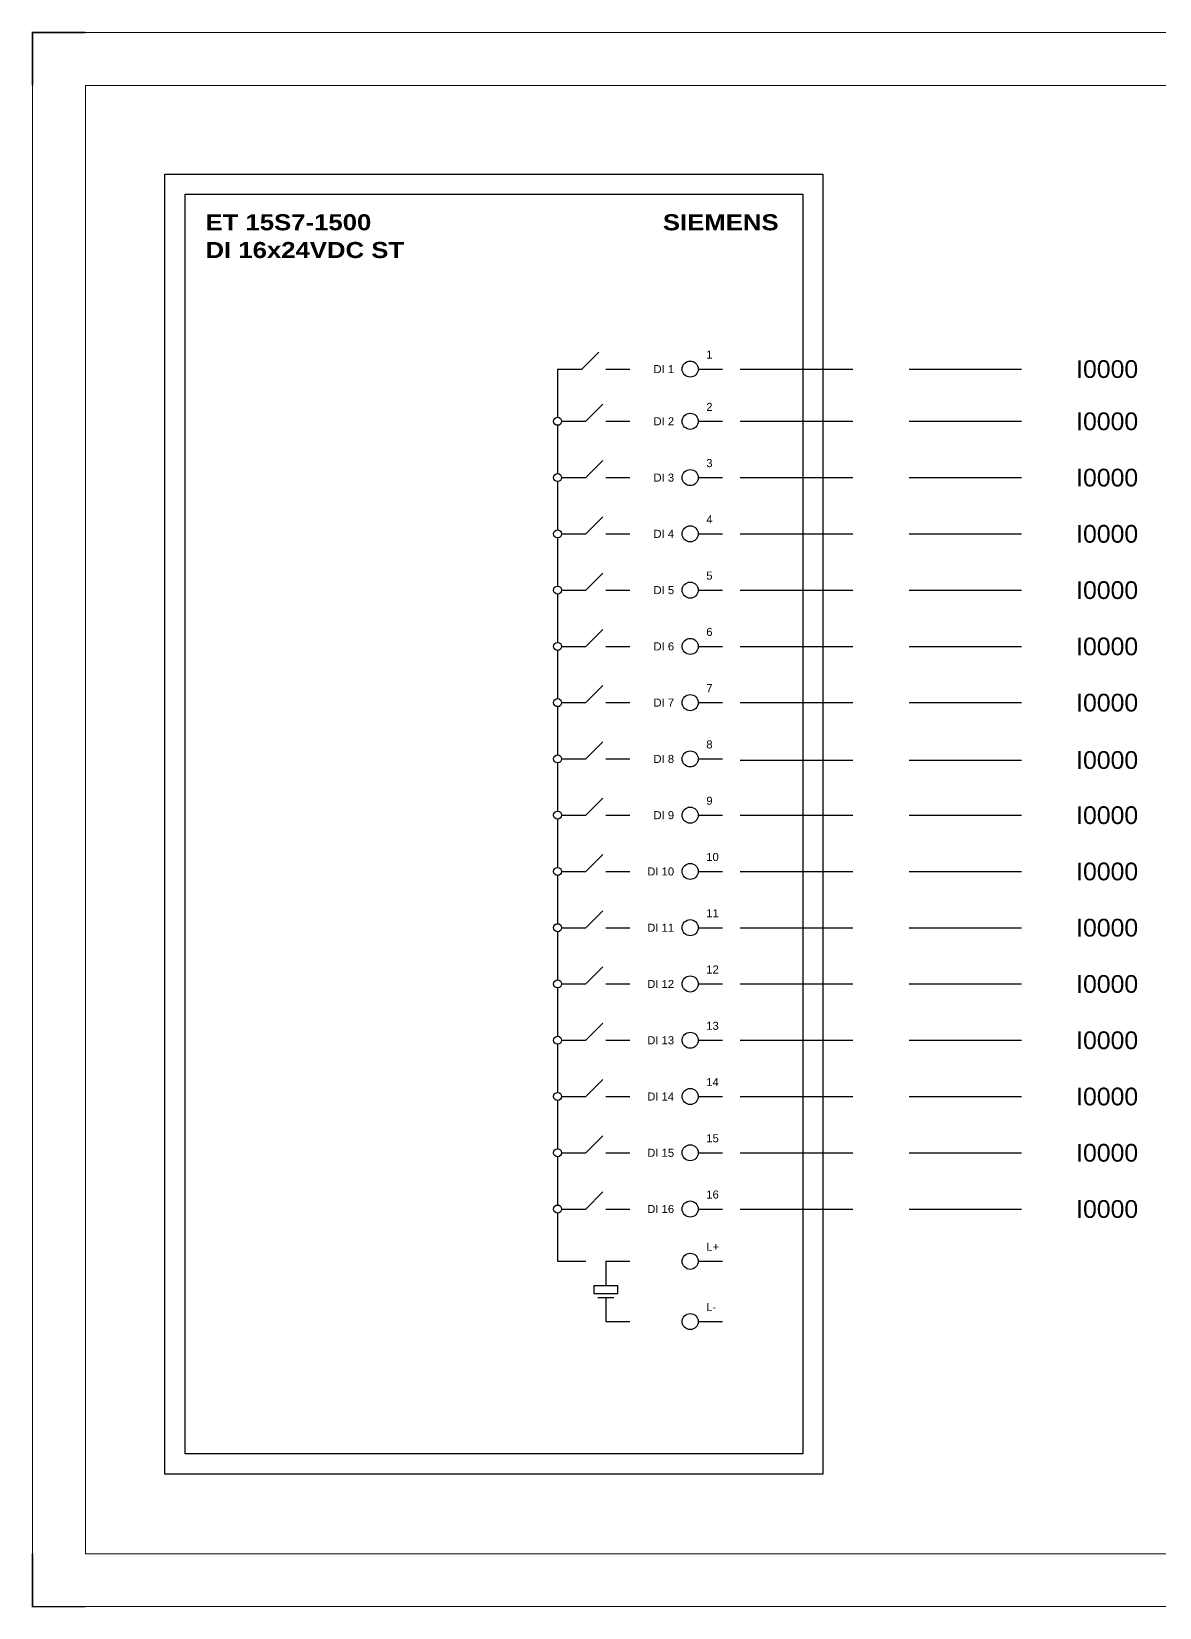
# Model space of a CAD drawing. Header units: centimetres. Extents: x -6233 to 67854, y 107 to 55669.
# Drawn here: x 110 to 3290, y 28505 to 32949 of the extents above; entities that cross this region are included whole.
import ezdxf
from ezdxf.enums import TextEntityAlignment as Align

# ---------------------------------------------------------------- set-up
doc = ezdxf.new("R2010")
doc.units = ezdxf.units.CM
doc.header["$LTSCALE"] = 25.4
doc.linetypes.add('HIDDEN', pattern=[0.375, 0.25, -0.125])
doc.layers.add('Etiket-Line-L', color=7, linetype='Continuous')
doc.layers.add('EtIket-Line-S', color=2, linetype='Continuous')
doc.styles.add('Bold', font='ariblk.ttf', dxfattribs={"height": 25.4})
doc.styles.get("Standard").update_dxf_attribs({"font": 'arial.ttf', "height": 25.4})

# ---------------------------------------------------------------- blocks, each defined once
blk = doc.blocks.new('x5 Out Line')
at = {"const_width": 0.3}
for points in [[(9.65, 286.71), (0, 286.71), (0, 277.06)], [(0, 9.65), (0, 0), (9.65, 0)]]:
    blk.add_lwpolyline(points, dxfattribs=at)
at = {"lineweight": 15}
blk.add_lwpolyline([(395.8, 9.65), (395.8, 277.06), (9.65, 277.06), (9.65, 9.65)], close=True, dxfattribs=at)
at = {"layer": 'EtIket-Line-S', "lineweight": 9, "ltscale": 0.5}
blk.add_lwpolyline([(0, 0), (405.45, 0), (405.45, 286.71), (0, 286.71)], close=True, dxfattribs=at)

msp = doc.modelspace()

# ---------------------------------------------------------------- linework, layer by layer
at = {"ltscale": 50}
for p, q in [((1661.1, 31997.4), (1709.2, 32045.5)), ((1593.1, 31997.4), (1661.1, 31997.4)), ((1593.1, 31997.4), (1593.1, 31861.4)), ((1729.1, 31997.4), (1797.1, 31997.4)), ((1672.5, 31850.1), (1720.6, 31898.2)), ((1593.1, 31838.7), (1593.1, 31702.8)), ((1604.5, 31850.1), (1672.5, 31850.1)), ((1729.1, 31850.1), (1797.1, 31850.1)), ((1672.5, 31691.4), (1720.6, 31739.5)), ((1604.5, 31691.4), (1672.5, 31691.4)), ((1729.1, 31691.4), (1797.1, 31691.4)), ((1593.1, 31680.1), (1593.1, 31544.1)), ((1672.5, 31532.8), (1720.6, 31580.8)), ((1593.1, 31521.4), (1593.1, 31385.4)), ((1604.5, 31532.8), (1672.5, 31532.8)), ((1729.1, 31532.8), (1797.1, 31532.8)), ((1672.5, 31374.1), (1720.6, 31422.2)), ((1593.1, 31362.8), (1593.1, 31226.8)), ((1604.5, 31374.1), (1672.5, 31374.1)), ((1729.1, 31374.1), (1797.1, 31374.1)), ((1672.5, 31215.4), (1720.6, 31263.5)), ((1593.1, 31204.1), (1593.1, 31068.1)), ((1604.5, 31215.4), (1672.5, 31215.4)), ((1729.1, 31215.4), (1797.1, 31215.4)), ((1672.5, 31056.8), (1720.6, 31104.9)), ((1593.1, 31045.5), (1593.1, 30909.5)), ((1604.5, 31056.8), (1672.5, 31056.8)), ((1729.1, 31056.8), (1797.1, 31056.8)), ((1672.5, 30898.1), (1720.6, 30946.2)), ((1593.1, 30886.8), (1593.1, 30750.8)), ((1604.5, 30898.1), (1672.5, 30898.1)), ((1729.1, 30898.1), (1797.1, 30898.1)), ((1672.5, 30739.5), (1720.6, 30787.6)), ((1593.1, 30728.1), (1593.1, 30592.1)), ((1604.5, 30739.5), (1672.5, 30739.5)), ((1729.1, 30739.5), (1797.1, 30739.5)), ((1672.5, 30580.8), (1720.6, 30628.9)), ((1604.5, 30580.8), (1672.5, 30580.8)), ((1729.1, 30580.8), (1797.1, 30580.8)), ((1593.1, 30569.5), (1593.1, 30433.5)), ((1672.5, 30422.2), (1720.6, 30470.2)), ((1593.1, 30410.8), (1593.1, 30274.8)), ((1604.5, 30422.2), (1672.5, 30422.2)), ((1729.1, 30422.2), (1797.1, 30422.2)), ((1672.5, 30263.5), (1720.6, 30311.6)), ((1604.5, 30263.5), (1672.5, 30263.5)), ((1729.1, 30263.5), (1797.1, 30263.5)), ((1593.1, 30252.2), (1593.1, 30116.2)), ((1672.5, 30104.8), (1720.6, 30152.9)), ((1593.1, 30093.5), (1593.1, 29957.5)), ((1604.5, 30104.8), (1672.5, 30104.8)), ((1729.1, 30104.8), (1797.1, 30104.8)), ((1672.5, 29946.2), (1720.6, 29994.3)), ((1593.1, 29934.8), (1593.1, 29798.9)), ((1604.5, 29946.2), (1672.5, 29946.2)), ((1729.1, 29946.2), (1797.1, 29946.2)), ((1672.5, 29787.5), (1720.6, 29835.6)), ((1593.1, 29776.2), (1593.1, 29640.2)), ((1604.5, 29787.5), (1672.5, 29787.5)), ((1729.1, 29787.5), (1797.1, 29787.5)), ((1672.5, 29628.9), (1720.6, 29676.9)), ((1593.1, 29617.5), (1593.1, 29481.5)), ((1604.5, 29628.9), (1672.5, 29628.9)), ((1729.1, 29628.9), (1797.1, 29628.9)), ((1593.1, 29481.5), (1672.5, 29481.5)), ((1729.1, 29481.5), (1797.1, 29481.5)), ((1729.1, 29481.5), (1729.1, 29413.5)), ((1695.1, 29413.5), (1763.1, 29413.5)), ((1695.1, 29413.5), (1695.1, 29391.1)), ((1695.1, 29391.1), (1763.1, 29391.1)), ((1706.5, 29379.5), (1751.8, 29379.5)), ((1729.1, 29379.5), (1729.1, 29311.5)), ((1763.1, 29391.1), (1763.1, 29413.5)), ((1729.1, 29311.5), (1797.1, 29311.5))]:
    msp.add_line(p, q, dxfattribs=at)
at = {"color": 6, "ltscale": 50}
for p, q in [((1989.5, 31997.4), (2057.5, 31997.4)), ((1989.5, 31850.1), (2057.5, 31850.1)), ((1989.5, 31691.4), (2057.5, 31691.4)), ((1989.5, 31532.8), (2057.5, 31532.8)), ((1989.5, 31374.1), (2057.5, 31374.1)), ((1989.5, 31215.4), (2057.5, 31215.4)), ((1989.5, 31056.8), (2057.5, 31056.8)), ((1989.5, 30898.1), (2057.5, 30898.1)), ((1989.5, 30739.5), (2057.5, 30739.5)), ((1989.5, 30580.8), (2057.5, 30580.8)), ((1989.5, 30422.2), (2057.5, 30422.2)), ((1989.5, 30263.5), (2057.5, 30263.5)), ((1989.5, 30104.8), (2057.5, 30104.8)), ((1989.5, 29946.2), (2057.5, 29946.2)), ((1989.5, 29787.5), (2057.5, 29787.5)), ((1989.5, 29628.9), (2057.5, 29628.9)), ((1989.5, 29481.5), (2057.5, 29481.5)), ((1989.5, 29311.5), (2057.5, 29311.5))]:
    msp.add_line(p, q, dxfattribs=at)
at = {"color": 146, "linetype": 'HIDDEN', "ltscale": 50, "true_color": 0x105689}
for p, q in [((2107.5, 31997.4), (2954.9, 31997.4)), ((2107.5, 31850.1), (2954.9, 31850.1)), ((2107.5, 31691.4), (2954.9, 31691.4)), ((2107.5, 31532.8), (2954.9, 31532.8)), ((2107.5, 31374.1), (2954.9, 31374.1)), ((2107.5, 31215.4), (2954.9, 31215.4)), ((2107.5, 31056.8), (2954.9, 31056.8)), ((2107.5, 30895), (2954.9, 30895)), ((2107.5, 30739.5), (2954.9, 30739.5)), ((2107.5, 30580.8), (2954.9, 30580.8)), ((2107.5, 30422.2), (2954.9, 30422.2)), ((2107.5, 30263.5), (2954.9, 30263.5)), ((2107.5, 30104.8), (2954.9, 30104.8)), ((2107.5, 29946.2), (2954.9, 29946.2)), ((2107.5, 29787.5), (2954.9, 29787.5)), ((2107.5, 29628.9), (2954.9, 29628.9))]:
    msp.add_line(p, q, dxfattribs=at)
at = {"ltscale": 50}
msp.add_lwpolyline([(486.1, 32547.3), (2340.8, 32547.3), (2340.8, 28881.5), (486.1, 28881.5)], close=True, dxfattribs=at)
at = {"color": 6, "ltscale": 50}
msp.add_lwpolyline([(542.8, 32490.6), (2284.1, 32490.6), (2284.1, 28938.1), (542.8, 28938.1)], close=True, dxfattribs=at)
at = {"color": 6, "ltscale": 500}
for centre in [(1966.8, 31997.4), (1966.8, 31850.1), (1966.8, 31691.4), (1966.8, 31532.8), (1966.8, 31374.1), (1966.8, 31215.4), (1966.8, 31056.8), (1966.8, 30898.1), (1966.8, 30739.5), (1966.8, 30580.8), (1966.8, 30422.2), (1966.8, 30263.5), (1966.8, 30104.8), (1966.8, 29946.2), (1966.8, 29787.5), (1966.8, 29628.9), (1966.8, 29481.5), (1966.8, 29311.5)]:
    msp.add_circle(centre, 22.7, dxfattribs=at)
at = {"ltscale": 500}
for centre in [(1593.1, 31850.1), (1593.1, 31691.4), (1593.1, 31532.8), (1593.1, 31374.1), (1593.1, 31215.4), (1593.1, 31056.8), (1593.1, 30898.1), (1593.1, 30739.5), (1593.1, 30580.8), (1593.1, 30422.2), (1593.1, 30263.5), (1593.1, 30104.8), (1593.1, 29946.2), (1593.1, 29787.5), (1593.1, 29628.9)]:
    msp.add_circle(centre, 11.3, dxfattribs=at)

# ---------------------------------------------------------------- block references
at = {"layer": 'Etiket-Line-L', "lineweight": 0, "xscale": 15.48351216233742, "yscale": 15.48351216233742, "zscale": 15.48351216233742}
msp.add_blockref('x5 Out Line', (112.3, 28507.6), dxfattribs=at)

# ---------------------------------------------------------------- texts
at = {"ltscale": 500, "style": 'Bold'}
for s, p in [('ET 15S7-1500', (600.4, 32434)), ('DI 16x24VDC ST', (600.4, 32355.8))]:
    msp.add_text(s, height=45.331, dxfattribs=at).set_placement(p, align=Align.TOP_LEFT)
msp.add_text('SIEMENS', height=45.33, dxfattribs=at).set_placement((2216.1, 32434), align=Align.TOP_RIGHT)
at = {"ltscale": 500}
for s, height, p in [('1', 22.7, (2012.2, 32020.1)), ('2', 22.7, (2012.2, 31872.7)), ('3', 22.7, (2012.2, 31714.1)), ('4', 22.7, (2012.2, 31555.4)), ('5', 22.7, (2012.2, 31396.8)), ('6', 22.7, (2012.2, 31238.1)), ('7', 22.7, (2012.2, 31079.5)), ('8', 22.7, (2012.2, 30920.8)), ('9', 22.7, (2012.2, 30762.1)), ('10', 22.67, (2012.2, 30603.5)), ('11', 22.67, (2012.2, 30444.8)), ('12', 22.67, (2012.2, 30286.2)), ('13', 22.67, (2012.2, 30127.5)), ('14', 22.67, (2012.2, 29968.8)), ('15', 22.67, (2012.2, 29810.2)), ('16', 22.67, (2012.2, 29651.5)), ('L+', 22.67, (2012.2, 29504.2)), ('L-', 22.67, (2012.2, 29334.2))]:
    msp.add_text(s, height=height, dxfattribs=at).set_placement(p, align=Align.BOTTOM_LEFT)
for s, p in [('DI 1', (1921.5, 31997.4)), ('DI 2', (1921.5, 31850.1)), ('DI 3', (1921.5, 31691.4)), ('DI 4', (1921.5, 31532.8)), ('DI 5', (1921.5, 31374.1)), ('DI 6', (1921.5, 31215.4)), ('DI 7', (1921.5, 31056.8)), ('DI 8', (1921.5, 30898.1)), ('DI 9', (1921.5, 30739.5)), ('DI 10', (1921.5, 30580.8)), ('DI 11', (1921.5, 30422.2)), ('DI 12', (1921.5, 30263.5)), ('DI 13', (1921.5, 30104.8)), ('DI 14', (1921.5, 29946.2)), ('DI 15', (1921.5, 29787.5)), ('DI 16', (1921.5, 29628.9))]:
    msp.add_text(s, height=22.67, dxfattribs=at).set_placement(p, align=Align.MIDDLE_RIGHT)
for p in [(3054.9, 31997.4), (3054.9, 31850.1), (3054.9, 31691.4), (3054.9, 31532.8), (3054.9, 31374.1), (3054.9, 31215.4), (3054.9, 31056.8), (3054.9, 30895), (3054.9, 30739.5), (3054.9, 30580.8), (3054.9, 30422.2), (3054.9, 30263.5), (3054.9, 30104.8), (3054.9, 29946.2), (3054.9, 29787.5), (3054.9, 29628.9)]:
    msp.add_text('I0000', height=50, dxfattribs=at).set_placement(p, align=Align.MIDDLE_LEFT)

doc.saveas('drawing.dxf')
